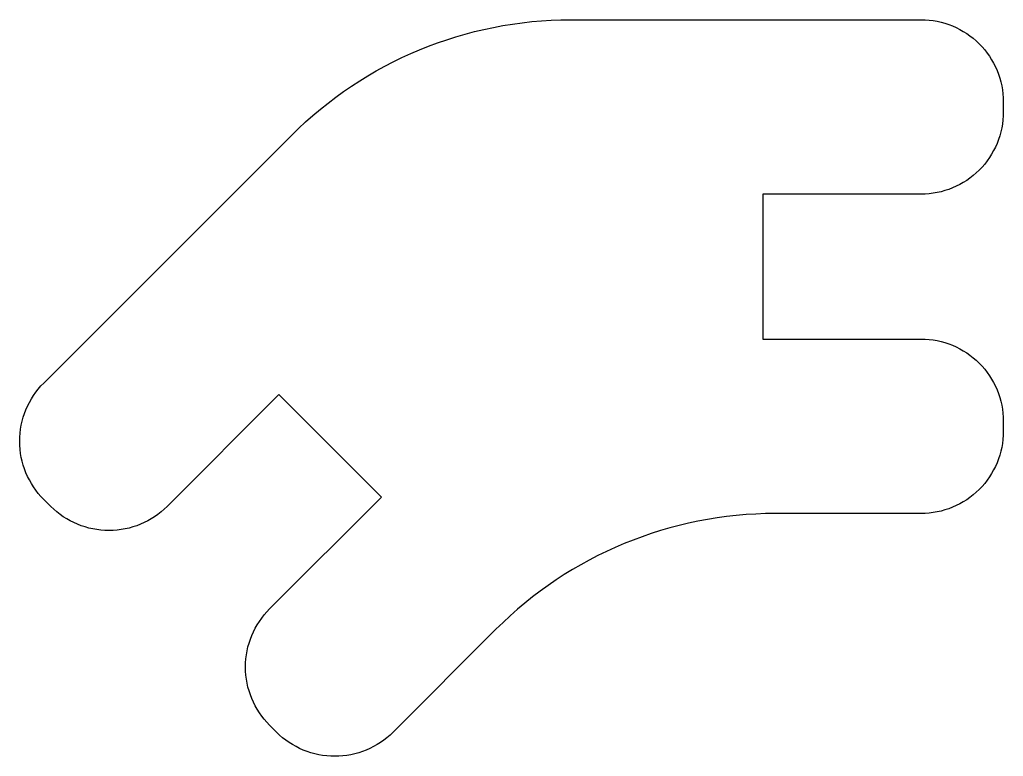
# Model space of a CAD drawing. Header units: millimetres. Extents: x -29.9 to 0, y -14.9 to 7.5.
import ezdxf

# ---------------------------------------------------------------- set-up
doc = ezdxf.new("R2010")
doc.units = ezdxf.units.MM
doc.layers.get('0').update_dxf_attribs({"linetype": 'CONTINUOUS'})

msp = doc.modelspace()

# ---------------------------------------------------------------- linework, layer by layer
msp.add_lwpolyline([(-21.621, 3.985, -0.198912), (-13.136, 7.5), (-2.5, 7.5, -0.414214), (0, 5), (0, 4.7, -0.414214), (-2.5, 2.2), (-7.3, 2.2), (-7.3, -2.2), (-2.5, -2.2, -0.414214), (0, -4.7), (0, -5, -0.414214), (-2.5, -7.5), (-6.923, -7.5, 0.198912), (-15.408, -11.015), (-18.536, -14.142, -0.414214), (-22.071, -14.142), (-22.283, -13.93, -0.414214), (-22.283, -10.394), (-18.889, -7), (-22, -3.889), (-25.394, -7.283, -0.414214), (-28.93, -7.283), (-29.142, -7.071, -0.414214), (-29.142, -3.536)], format="xyb", close=True)

doc.saveas('drawing.dxf')
